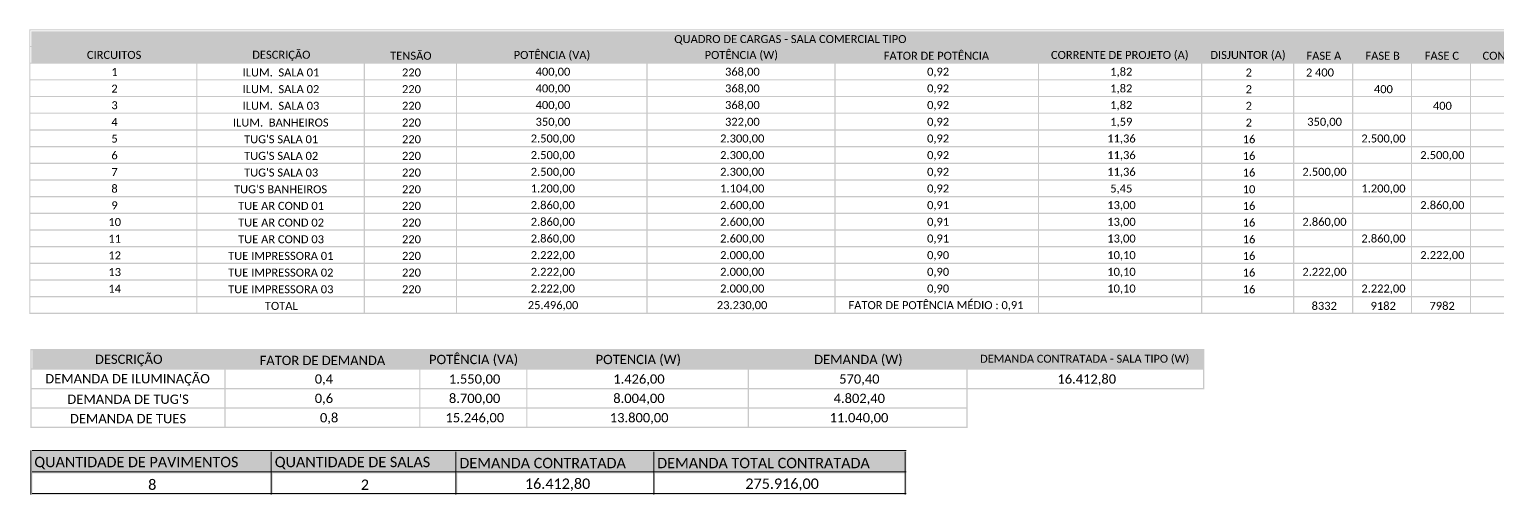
# Model space of a CAD drawing. Header units: metres. Extents: x 2999 to 3164, y 1641 to 1678.
# Drawn here: x 3023.14 to 3041.86, y 1661.82 to 1667.75 of the extents above; entities that cross this region are included whole.
import ezdxf

# ---------------------------------------------------------------- set-up
doc = ezdxf.new("R2010")
doc.units = ezdxf.units.M
for name, color, linetype in [('PDF7_Geometry', 7, 'Continuous'), ('PDF7_Solid Fills', 7, 'Continuous'), ('PDF_Solid Fills', 7, 'Continuous'), ('PDF_Text', 7, 'Continuous')]:
    doc.layers.add(name, color=color, linetype=linetype)
doc.layers.add('PDF7_Text', color=7, linetype='Continuous', true_color=0xffffff)
doc.styles.add('PDF Calibri', font='calibri.ttf')

msp = doc.modelspace()

# ---------------------------------------------------------------- hatches: boundary and pattern name
at = {"layer": 'PDF7_Solid Fills', "transparency": 33554559}
msp.add_hatch(color=256, dxfattribs=at).paths.add_polyline_path([(3023.177, 1662.366), (3023.177, 1662.099), (3034.314, 1662.099), (3034.314, 1662.366)])
at = {"layer": 'PDF_Solid Fills', "linetype": 'Continuous', "true_color": 0x203764, "transparency": 33554559}
msp.add_hatch(color=159, dxfattribs=at).paths.add_polyline_path([(3023.164, 1667.731), (3023.164, 1667.532), (3042.569, 1667.532), (3042.569, 1667.731)])
at = {"layer": 'PDF_Solid Fills', "linetype": 'Continuous', "transparency": 33554559}
for points in [[(3023.164, 1667.537), (3023.164, 1667.32), (3042.569, 1667.32), (3042.569, 1667.537)], [(3023.179, 1663.67), (3023.179, 1663.417), (3038.115, 1663.417), (3038.115, 1663.67)]]:
    msp.add_hatch(color=256, dxfattribs=at).paths.add_polyline_path(points)

# ---------------------------------------------------------------- linework, layer by layer
at = {"layer": 'PDF7_Geometry', "lineweight": 5}
for points in [[(3023.16, 1662.383), (3023.16, 1661.819)], [(3023.178, 1662.383), (3034.32, 1662.383)], [(3026.225, 1662.365), (3026.225, 1661.819)], [(3028.579, 1662.365), (3028.579, 1661.819)], [(3031.1, 1662.365), (3031.1, 1661.819)], [(3034.304, 1662.365), (3034.304, 1661.819)], [(3023.178, 1662.109), (3034.32, 1662.109)], [(3023.178, 1661.835), (3034.32, 1661.835)]]:
    msp.add_lwpolyline(points, dxfattribs=at)
at = {"layer": 'PDF7_Solid Fills', "lineweight": 5, "transparency": 33554559}
for points in [[(3023.158, 1661.818), (3023.177, 1661.818), (3023.158, 1662.384), (3023.177, 1662.384)], [(3023.177, 1662.366), (3034.321, 1662.366), (3023.177, 1662.384), (3034.321, 1662.384)], [(3026.224, 1661.818), (3026.242, 1661.818), (3026.224, 1662.366), (3026.242, 1662.366)], [(3028.578, 1661.818), (3028.596, 1661.818), (3028.578, 1662.366), (3028.596, 1662.366)], [(3031.099, 1661.818), (3031.117, 1661.818), (3031.099, 1662.366), (3031.117, 1662.366)], [(3034.303, 1661.818), (3034.321, 1661.818), (3034.303, 1662.366), (3034.321, 1662.366)], [(3023.177, 1662.092), (3034.321, 1662.092), (3023.177, 1662.11), (3034.321, 1662.11)], [(3023.177, 1661.818), (3034.321, 1661.818), (3023.177, 1661.836), (3034.321, 1661.836)]]:
    msp.add_solid(points, dxfattribs=at)
at = {"layer": 'PDF_Solid Fills', "linetype": 'Continuous', "lineweight": 35, "transparency": 33554559}
for points in [[(3023.141, 1664.124), (3023.155, 1664.124), (3023.141, 1667.755), (3023.155, 1667.755)], [(3023.155, 1667.74), (3042.574, 1667.74), (3023.155, 1667.754), (3042.574, 1667.754)], [(3023.155, 1667.528), (3042.574, 1667.528), (3023.155, 1667.542), (3042.574, 1667.542)], [(3025.268, 1664.124), (3025.282, 1664.124), (3025.268, 1667.528), (3025.282, 1667.528)], [(3027.404, 1664.124), (3027.419, 1664.124), (3027.404, 1667.528), (3027.419, 1667.528)], [(3028.578, 1664.124), (3028.592, 1664.124), (3028.578, 1667.528), (3028.592, 1667.528)], [(3031.007, 1664.124), (3031.021, 1664.124), (3031.007, 1667.528), (3031.021, 1667.528)], [(3033.404, 1664.124), (3033.418, 1664.124), (3033.404, 1667.528), (3033.418, 1667.528)], [(3035.998, 1664.124), (3036.013, 1664.124), (3035.998, 1667.528), (3036.013, 1667.528)], [(3038.078, 1664.124), (3038.092, 1664.124), (3038.078, 1667.528), (3038.092, 1667.528)], [(3039.251, 1664.124), (3039.265, 1664.124), (3039.251, 1667.528), (3039.265, 1667.528)], [(3040.003, 1664.124), (3040.017, 1664.124), (3040.003, 1667.528), (3040.017, 1667.528)], [(3040.754, 1664.124), (3040.768, 1664.124), (3040.754, 1667.528), (3040.768, 1667.528)], [(3041.505, 1664.124), (3041.52, 1664.124), (3041.505, 1667.528), (3041.52, 1667.528)], [(3023.155, 1667.315), (3042.574, 1667.315), (3023.155, 1667.329), (3042.574, 1667.329)], [(3023.155, 1667.102), (3042.574, 1667.102), (3023.155, 1667.116), (3042.574, 1667.116)], [(3023.155, 1666.89), (3042.574, 1666.89), (3023.155, 1666.904), (3042.574, 1666.904)], [(3023.155, 1666.677), (3042.574, 1666.677), (3023.155, 1666.691), (3042.574, 1666.691)], [(3023.155, 1666.463), (3042.574, 1666.463), (3023.155, 1666.478), (3042.574, 1666.478)], [(3023.155, 1666.251), (3042.574, 1666.251), (3023.155, 1666.265), (3042.574, 1666.265)], [(3023.155, 1666.038), (3042.574, 1666.038), (3023.155, 1666.052), (3042.574, 1666.052)], [(3023.155, 1665.825), (3042.574, 1665.825), (3023.155, 1665.84), (3042.574, 1665.84)], [(3023.155, 1665.613), (3042.574, 1665.613), (3023.155, 1665.627), (3042.574, 1665.627)], [(3023.155, 1665.4), (3042.574, 1665.4), (3023.155, 1665.414), (3042.574, 1665.414)], [(3023.155, 1665.187), (3042.574, 1665.187), (3023.155, 1665.202), (3042.574, 1665.202)], [(3023.155, 1664.975), (3042.574, 1664.975), (3023.155, 1664.989), (3042.574, 1664.989)], [(3023.155, 1664.762), (3042.574, 1664.762), (3023.155, 1664.776), (3042.574, 1664.776)], [(3023.155, 1664.549), (3042.574, 1664.549), (3023.155, 1664.564), (3042.574, 1664.564)], [(3023.155, 1664.337), (3042.574, 1664.337), (3023.155, 1664.351), (3042.574, 1664.351)], [(3023.155, 1664.124), (3042.574, 1664.124), (3023.155, 1664.138), (3042.574, 1664.138)], [(3023.151, 1662.669), (3023.168, 1662.669), (3023.151, 1663.675), (3023.168, 1663.675)], [(3023.168, 1663.659), (3038.121, 1663.659), (3023.168, 1663.675), (3038.121, 1663.675)], [(3025.625, 1662.669), (3025.642, 1662.669), (3025.625, 1663.659), (3025.642, 1663.659)], [(3028.11, 1662.669), (3028.126, 1662.669), (3028.11, 1663.659), (3028.126, 1663.659)], [(3029.474, 1662.669), (3029.49, 1662.669), (3029.474, 1663.659), (3029.49, 1663.659)], [(3032.299, 1662.669), (3032.316, 1662.669), (3032.299, 1663.659), (3032.316, 1663.659)], [(3035.087, 1662.669), (3035.103, 1662.669), (3035.087, 1663.659), (3035.103, 1663.659)], [(3038.104, 1663.164), (3038.121, 1663.164), (3038.104, 1663.659), (3038.121, 1663.659)], [(3023.168, 1663.411), (3038.121, 1663.411), (3023.168, 1663.428), (3038.121, 1663.428)], [(3023.168, 1663.164), (3038.121, 1663.164), (3023.168, 1663.181), (3038.121, 1663.181)], [(3023.168, 1662.917), (3035.103, 1662.917), (3023.168, 1662.933), (3035.103, 1662.933)], [(3023.168, 1662.669), (3035.103, 1662.669), (3023.168, 1662.686), (3035.103, 1662.686)]]:
    msp.add_solid(points, dxfattribs=at)

# ---------------------------------------------------------------- texts
at = {"layer": 'PDF7_Text', "char_height": 0.13202, "attachment_point": 4, "style": 'PDF Calibri'}
for s, insert in [('QUANTIDADE DE PAVIMENTOS', (3023.204, 1662.221)), ('QUANTIDADE DE SALAS', (3026.269, 1662.221)), ('DEMANDA CONTRATADA', (3028.623, 1662.221)), ('DEMANDA TOTAL CONTRATADA', (3031.144, 1662.221))]:
    msp.add_mtext(s, dxfattribs=dict(at, insert=insert))
at = {"layer": 'PDF7_Text', "color": 7, "char_height": 0.132, "attachment_point": 4, "style": 'PDF Calibri'}
for s, insert in [('8', (3024.655, 1661.945)), ('2', (3027.366, 1661.945)), ('16.412,80', (3029.458, 1661.945)), ('275.916,00', (3032.268, 1661.945))]:
    msp.add_mtext(s, dxfattribs=dict(at, insert=insert))
at = {"layer": 'PDF_Text', "color": 7, "linetype": 'Continuous', "true_color": 0xffffff, "attachment_point": 4, "style": 'PDF Calibri'}
for s, insert, char_height in [('QUADRO DE CARGAS - SALA COMERCIAL TIPO', (3031.361, 1667.62), 0.102), ('CIRCUITOS', (3023.874, 1667.428), 0.102), ('DESCRIÇÃO', (3025.982, 1667.417), 0.102), ('TENSÃO', (3027.74, 1667.417), 0.102), ('POTÊNCIA (VA)', (3029.315, 1667.417), 0.102), ('POTÊNCIA (W)', (3031.749, 1667.417), 0.102), ('FATOR DE POTÊNCIA', (3034.032, 1667.417), 0.102), ('CORRENTE DE PROJETO (A)', (3036.164, 1667.417), 0.102), ('DISJUNTOR (A)', (3038.196, 1667.417), 0.102), ('FASE A', (3039.421, 1667.417), 0.102), ('FASE B', (3040.173, 1667.417), 0.102), ('FASE C', (3040.929, 1667.417), 0.102), ('CONDUTOR', (3041.666, 1667.417), 0.102), ('DESCRIÇÃO', (3023.977, 1663.53), 0.1186), ('POTÊNCIA (VA)', (3028.236, 1663.53), 0.11862), ('POTENCIA (W)', (3030.359, 1663.53), 0.11862), ('DEMANDA (W)', (3033.145, 1663.53), 0.11862), ('DEMANDA CONTRATADA - SALA TIPO (W)', (3035.261, 1663.541), 0.10078), ('FATOR DE DEMANDA', (3026.076, 1663.53), 0.11862)]:
    msp.add_mtext(s, dxfattribs=dict(at, insert=insert, char_height=char_height))
at = {"layer": 'PDF_Text', "linetype": 'Continuous', "attachment_point": 4, "style": 'PDF Calibri'}
for s, insert, char_height in [('1', (3024.186, 1667.211), 0.102), ('ILUM.  SALA 01', (3025.859, 1667.204), 0.102), ('220', (3027.891, 1667.204), 0.102), ('400,00', (3029.594, 1667.204), 0.102), ('368,00', (3032.009, 1667.204), 0.102), ('0,92', (3034.585, 1667.204), 0.102), ('1,82', (3036.92, 1667.204), 0.102), ('2', (3038.646, 1667.204), 0.102), ('2', (3039.415, 1667.204), 0.102), ('400', (3039.53, 1667.204), 0.102), ('2', (3024.186, 1666.998), 0.102), ('ILUM.  SALA 02', (3025.859, 1666.991), 0.102), ('220', (3027.891, 1666.991), 0.102), ('400,00', (3029.594, 1666.991), 0.102), ('368,00', (3032.009, 1666.991), 0.102), ('0,92', (3034.585, 1666.991), 0.102), ('1,82', (3036.92, 1666.991), 0.102), ('2', (3038.646, 1666.991), 0.102), ('400', (3040.281, 1666.991), 0.102), ('3', (3024.186, 1666.786), 0.102), ('ILUM.  SALA 03', (3025.859, 1666.779), 0.102), ('220', (3027.891, 1666.779), 0.102), ('400,00', (3029.594, 1666.779), 0.102), ('368,00', (3032.009, 1666.779), 0.102), ('0,92', (3034.585, 1666.779), 0.102), ('1,82', (3036.92, 1666.779), 0.102), ('2', (3038.646, 1666.779), 0.102), ('400', (3041.033, 1666.779), 0.102), ('4', (3024.186, 1666.572), 0.102), ('ILUM.  BANHEIROS', (3025.736, 1666.565), 0.102), ('220', (3027.891, 1666.565), 0.102), ('350,00', (3029.594, 1666.565), 0.102), ('322,00', (3032.009, 1666.565), 0.102), ('0,92', (3034.585, 1666.565), 0.102), ('1,59', (3036.92, 1666.565), 0.102), ('2', (3038.646, 1666.565), 0.102), ('350,00', (3039.431, 1666.565), 0.102), ('5', (3024.186, 1666.36), 0.102), ("TUG'S SALA 01", (3025.878, 1666.352), 0.102), ('220', (3027.891, 1666.352), 0.102), ('2.500,00', (3029.532, 1666.352), 0.102), ('2.300,00', (3031.947, 1666.352), 0.102), ('0,92', (3034.585, 1666.352), 0.102), ('11,36', (3036.882, 1666.352), 0.102), ('16', (3038.608, 1666.352), 0.102), ('2.500,00', (3040.121, 1666.352), 0.102), ('6', (3024.186, 1666.147), 0.102), ("TUG'S SALA 02", (3025.878, 1666.14), 0.102), ('220', (3027.891, 1666.14), 0.102), ('2.500,00', (3029.532, 1666.14), 0.102), ('2.300,00', (3031.947, 1666.14), 0.102), ('0,92', (3034.585, 1666.14), 0.102), ('11,36', (3036.882, 1666.14), 0.102), ('16', (3038.608, 1666.14), 0.102), ('2.500,00', (3040.872, 1666.14), 0.102), ('7', (3024.186, 1665.934), 0.102), ("TUG'S SALA 03", (3025.878, 1665.927), 0.102), ('220', (3027.891, 1665.927), 0.102), ('2.500,00', (3029.532, 1665.927), 0.102), ('2.300,00', (3031.947, 1665.927), 0.102), ('0,92', (3034.585, 1665.927), 0.102), ('11,36', (3036.882, 1665.927), 0.102), ('16', (3038.608, 1665.927), 0.102), ('2.500,00', (3039.369, 1665.927), 0.102), ('8', (3024.186, 1665.722), 0.102), ("TUG'S BANHEIROS", (3025.75, 1665.714), 0.102), ('220', (3027.891, 1665.714), 0.102), ('1.200,00', (3029.532, 1665.714), 0.102), ('1.104,00', (3031.947, 1665.714), 0.102), ('0,92', (3034.585, 1665.714), 0.102), ('5,45', (3036.92, 1665.714), 0.102), ('10', (3038.608, 1665.714), 0.102), ('1.200,00', (3040.121, 1665.714), 0.102), ('9', (3024.186, 1665.509), 0.102), ('TUE AR COND 01', (3025.802, 1665.502), 0.102), ('220', (3027.891, 1665.502), 0.102), ('2.860,00', (3029.532, 1665.502), 0.102), ('2.600,00', (3031.947, 1665.502), 0.102), ('0,91', (3034.585, 1665.502), 0.102), ('13,00', (3036.882, 1665.502), 0.102), ('16', (3038.608, 1665.502), 0.102), ('2.860,00', (3040.872, 1665.502), 0.102), ('10', (3024.148, 1665.296), 0.102), ('TUE AR COND 02', (3025.802, 1665.289), 0.102), ('220', (3027.891, 1665.289), 0.102), ('2.860,00', (3029.532, 1665.289), 0.102), ('2.600,00', (3031.947, 1665.289), 0.102), ('0,91', (3034.585, 1665.289), 0.102), ('13,00', (3036.882, 1665.289), 0.102), ('16', (3038.608, 1665.289), 0.102), ('2.860,00', (3039.369, 1665.289), 0.102), ('11', (3024.148, 1665.084), 0.102), ('TUE AR COND 03', (3025.802, 1665.076), 0.102), ('220', (3027.891, 1665.076), 0.102), ('2.860,00', (3029.532, 1665.076), 0.102), ('2.600,00', (3031.947, 1665.076), 0.102), ('0,91', (3034.585, 1665.076), 0.102), ('13,00', (3036.882, 1665.076), 0.102), ('16', (3038.608, 1665.076), 0.102), ('2.860,00', (3040.121, 1665.076), 0.102), ('2.222,00', (3029.532, 1664.864), 0.102), ('2.000,00', (3031.947, 1664.864), 0.102), ('0,90', (3034.585, 1664.864), 0.102), ('10,10', (3036.882, 1664.864), 0.102), ('2.222,00', (3040.872, 1664.864), 0.102), ('12', (3024.148, 1664.871), 0.102), ('TUE IMPRESSORA 01', (3025.675, 1664.864), 0.102), ('220', (3027.891, 1664.864), 0.102), ('16', (3038.608, 1664.864), 0.102), ('13', (3024.148, 1664.658), 0.102), ('TUE IMPRESSORA 02', (3025.675, 1664.651), 0.102), ('220', (3027.891, 1664.651), 0.102), ('2.222,00', (3029.532, 1664.651), 0.102), ('2.000,00', (3031.947, 1664.651), 0.102), ('0,90', (3034.585, 1664.651), 0.102), ('10,10', (3036.882, 1664.651), 0.102), ('16', (3038.608, 1664.651), 0.102), ('2.222,00', (3039.369, 1664.651), 0.102), ('14', (3024.148, 1664.446), 0.102), ('TUE IMPRESSORA 03', (3025.675, 1664.438), 0.102), ('220', (3027.891, 1664.438), 0.102), ('2.222,00', (3029.532, 1664.438), 0.102), ('2.000,00', (3031.947, 1664.438), 0.102), ('0,90', (3034.585, 1664.438), 0.102), ('10,10', (3036.882, 1664.438), 0.102), ('16', (3038.608, 1664.438), 0.102), ('2.222,00', (3040.121, 1664.438), 0.102), ('TOTAL', (3026.143, 1664.226), 0.102), ('25.496,00', (3029.495, 1664.226), 0.102), ('23.230,00', (3031.905, 1664.226), 0.102), ('FATOR DE POTÊNCIA MÉDIO : 0,91', (3033.583, 1664.226), 0.102), ('8332', (3039.487, 1664.226), 0.102), ('9182', (3040.239, 1664.226), 0.102), ('7982', (3040.99, 1664.226), 0.102), ('DEMANDA DE ILUMINAÇÃO', (3023.343, 1663.282), 0.11862), ('0,4', (3026.779, 1663.282), 0.1186), ('1.550,00', (3028.489, 1663.282), 0.1186), ('1.426,00', (3030.584, 1663.282), 0.1186), ('570,40', (3033.464, 1663.282), 0.1186), ('16.412,80', (3036.246, 1663.282), 0.1186), ("DEMANDA DE TUG'S", (3023.625, 1663.035), 0.11862), ('0,6', (3026.779, 1663.035), 0.1186), ('8.700,00', (3028.489, 1663.035), 0.1186), ('8.004,00', (3030.584, 1663.035), 0.1186), ('4.802,40', (3033.393, 1663.035), 0.1186), ('0,8', (3026.845, 1662.788), 0.1186), ('13.800,00', (3030.54, 1662.788), 0.1186), ('DEMANDA DE TUES', (3023.658, 1662.788), 0.11862), ('15.246,00', (3028.445, 1662.788), 0.1186), ('11.040,00', (3033.343, 1662.788), 0.1186)]:
    msp.add_mtext(s, dxfattribs=dict(at, insert=insert, char_height=char_height))

doc.saveas('drawing.dxf')
